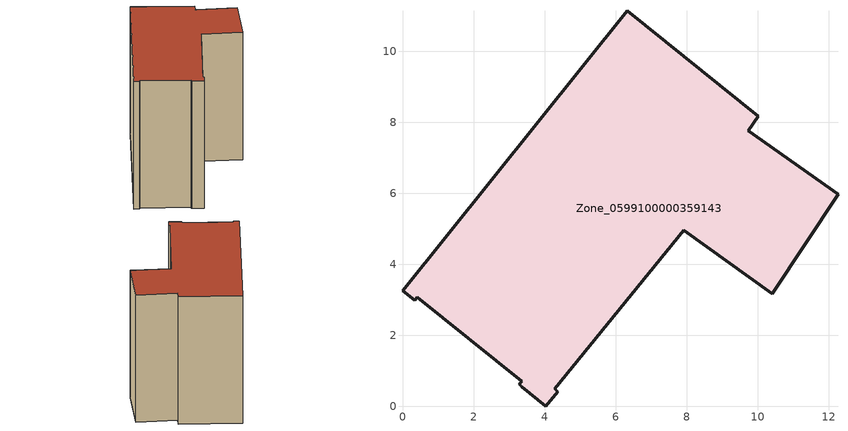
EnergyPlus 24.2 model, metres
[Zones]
Zone_0599100000359143
 floor ground (C_G): 0,3.26 6.33,11.14 10.02,8.17 9.73,7.76 12.27,5.97 10.41,3.17 7.92,4.96 4.28,0.49 4.38,0.41 4.04,0 3.36,0.55 3.29,0.62 3.36,0.7 0.41,3.07 0.34,2.99 z3.64
 wall outside (C_F): 6.33,11.14 0,3.26 0.34,2.99 0.41,3.07 3.36,0.7 3.29,0.62 3.36,0.55 4.04,0 4.38,0.41 4.28,0.49 7.92,4.96 10.41,3.17 12.27,5.97 9.73,7.76 10.02,8.17 6.33,11.14 z3.64:14.75
 roof outside (C_R): 3.29,0.62 3.36,0.55 4.04,0 4.38,0.41 4.28,0.49 7.92,4.96 10.41,3.17 12.27,5.97 9.73,7.76 10.02,8.17 6.33,11.14 0,3.26 0.34,2.99 0.41,3.07 3.36,0.7 z14.75
[BUILDING]
Pand.0599100000359143: North Axis=0; Terrain=City; Loads Convergence Tolerance Value=0.04; Temperature Convergence Tolerance Value=0.4; Solar Distribution=FullExterior; Maximum Number of Warmup Days=25; Minimum Number of Warmup Days=1
[Site:Location]
Rotterdam.The.Hague.AP_ZH_NLD Design_Conditions: Latitude=51.96; Longitude=4.45; Time Zone=1; Elevation=-4.5
[SITE:GROUNDTEMPERATURE:BUILDINGSURFACE]
18, 18, 18, 18, 18, 18, 18, 18, 18, 18, 18, 18
[MATERIAL] Thermal Absorptance=0.9; Solar Absorptance=0.7; Visible Absorptance=0.7
Name | Roughness | Thickness | Conductivity | Density | Specific Heat
G.TC.1992-2005 | MediumSmooth | 0.15 | 0.06 | 540 | 1210
F.TC.1992-2005 | Rough | 0.3 | 0.12 | 1920 | 840
R.TC.1992-2005 | MediumRough | 0.2 | 0.08 | 1500 | 1000
[CONSTRUCTION]
C_G: G.TC.1992-2005
C_F: F.TC.1992-2005
C_R: R.TC.1992-2005
[ZONE]
Zone_0599100000359143: Type=1; Multiplier=1; Ceiling Height=Autocalculate; Volume=Autocalculate; Floor Area=autocalculate; Part of Total Floor Area=Yes
[ZONEINFILTRATION:DESIGNFLOWRATE]
Infil_Zone_0599100000359143: Zone or ZoneList or Space or SpaceList=Zone_0599100000359143; Schedule=AlwaysOn; Design Flow Rate Calculation Method=Flow/Area; Flow Rate per Floor Area=0.0015; Constant Term Coefficient=1; Temperature Term Coefficient=0; Velocity Term Coefficient=0; Velocity Squared Term Coefficient=0
[HVACTEMPLATE:ZONE:IDEALLOADSAIRSYSTEM]
Zone_0599100000359143: Maximum Heating Supply Air Temperature=50; Minimum Cooling Supply Air Temperature=13; Maximum Heating Supply Air Humidity Ratio=0.0156; Minimum Cooling Supply Air Humidity Ratio=0.0077; Heating Limit=NoLimit; Cooling Limit=NoLimit; Dehumidification Control Type=ConstantSensibleHeatRatio; Cooling Sensible Heat Ratio=0.7; Dehumidification Setpoint=60; Humidification Control Type=None; Humidification Setpoint=30; Outdoor Air Method=None; Outdoor Air Flow Rate per Person=0.00944; Outdoor Air Flow Rate per Zone Floor Area=0; Outdoor Air Flow Rate per Zone=0; Demand Controlled Ventilation Type=None; Outdoor Air Economizer Type=NoEconomizer; Heat Recovery Type=None; Sensible Heat Recovery Effectiveness=0.7; Latent Heat Recovery Effectiveness=0.65
[ZONECONTROL:THERMOSTAT]
ThermostatControl_Zone_0599100000359143: Zone or ZoneList=Zone_0599100000359143; Control Type Schedule=DualSetpointControlType; Control 1=Thermostat_Zone_0599100000359143; Temperature Difference Between Cutout And Setpoint=0
[THERMOSTATSETPOINT:DUALSETPOINT]
Thermostat_Zone_0599100000359143: Heating Setpoint Temperature Schedule=HeatingSetpoint_Zone_0599100000359143; Cooling Setpoint Temperature Schedule=CoolingSetpoint_Zone_0599100000359143
[SCHEDULE:COMPACT]
HeatingSetpoint_Zone_0599100000359143: Through: 12/31, For: AllDays, Until: 24:00, 21
CoolingSetpoint_Zone_0599100000359143: Through: 12/31, For: AllDays, Until: 24:00, 24
DualSetpointControlType: Through: 12/31, For: AllDays, Until: 24:00, 4
AlwaysOn: Through: 12/31, For: AllDays, Until: 24:00, 1
